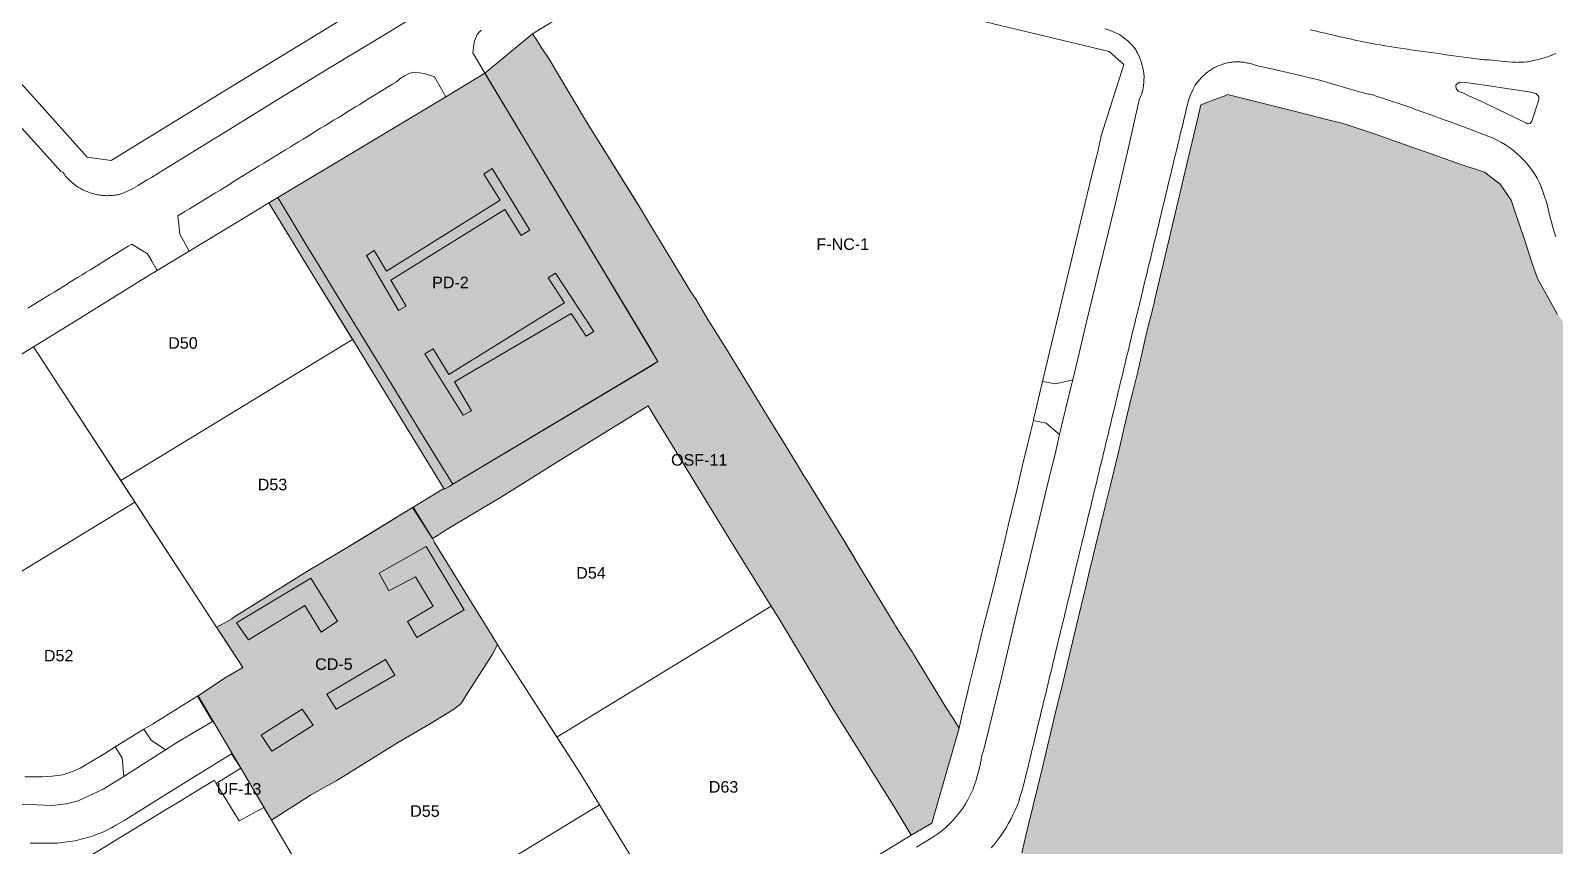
# Model space of a CAD drawing. Header units: metres. Extents: x 662613 to 666742, y 2728069 to 2732733.
# Drawn here: x 663352.1 to 663590.2, y 2729180.2 to 2729307.5 of the extents above; entities that cross this region are included whole.
import ezdxf
from ezdxf.enums import TextEntityAlignment as Align

# ---------------------------------------------------------------- set-up
doc = ezdxf.new("R2010")
doc.units = ezdxf.units.M
doc.header["$MEASUREMENT"] = 0
for name, color, linetype, lineweight in [('DQ_PLOT_ID', 252, 'Continuous', 18), ('Xref_DQ_MasterPlan_2024$0$DQ_PLOTS', 252, 'Continuous', 15), ('Xref_DQ_MasterPlan_2024$0$DQ_ROADS', 8, 'Continuous', 13)]:
    doc.layers.add(name, color=color, linetype=linetype, lineweight=lineweight)
doc.layers.add('Open area$0$INTENSIVE LANDSCAPING AND PLAZAS', color=7, linetype='Continuous', true_color=0xecf9e2)
doc.layers.add('Open area$0$PUBLIC PARKING', color=254, linetype='Continuous')
doc.styles.add('DQ_Plot_ID', font='arial.ttf')

# ---------------------------------------------------------------- blocks, each defined once
blk = doc.blocks.new('Xref_DQ_MasterPlan_2024$0$DQ_Roads_')
at = {"layer": 'Xref_DQ_MasterPlan_2024$0$DQ_ROADS'}
for points in [[(663349.8213999998, 2729293.2751), (663354.6689999998, 2729287.926200001), (663356.8513000002, 2729285.5023), (663357.2566, 2729285.3369), (663357.3857000005, 2729285.1086), (663357.6111000003, 2729284.765900001), (663357.9232999999, 2729284.4189), (663358.256, 2729284.091600001), (663358.4817000004, 2729283.8641), (663358.7226, 2729283.652899999), (663359.0225, 2729283.4224), (663359.3354000002, 2729283.210000001), (663359.6513, 2729282.9978), (663359.9804999996, 2729282.8069), (663360.2966, 2729282.634400001), (663360.6239999998, 2729282.484300001), (663360.9666999998, 2729282.3346), (663361.3190000001, 2729282.2093), (663361.6886, 2729282.0886), (663362.0654999996, 2729281.993000001), (663362.2494000001, 2729281.933900001), (663362.4369999999, 2729281.887800001), (663362.6272999998, 2729281.854800001), (663362.8195000002, 2729281.835100001), (663363.0097000003, 2729281.7905), (663363.2026000004, 2729281.759199999), (663363.3970999997, 2729281.741), (663363.5925000003, 2729281.736300001), (663363.7877000002, 2729281.706), (663363.9846000001, 2729281.689300001), (663364.1820999999, 2729281.6917), (663364.3789999997, 2729281.707900001), (663364.5765000004, 2729281.7104), (663364.7734000003, 2729281.726600001), (663364.9708000002, 2729281.7346), (663365.1671000002, 2729281.756200001), (663365.3696999997, 2729281.782199999), (663365.5700000003, 2729281.8222), (663365.7714, 2729281.8551), (663365.9699999997, 2729281.902000001), (663366.1622000001, 2729281.9528), (663366.3504999997, 2729282.016899999), (663366.5395999998, 2729282.0789), (663366.7238999996, 2729282.153999999), (663367.4978999998, 2729282.521), (663368.2220999999, 2729282.882300001), (663368.9501, 2729283.313300001), (663369.1535999998, 2729283.4364), (663370.358, 2729284.164999999), (663371.0285, 2729284.5668), (663371.7312000003, 2729284.9771), (663372.4244999997, 2729285.4099), (663373.0998, 2729285.8434), (663373.7799000004, 2729286.2578), (663375.1568999998, 2729287.0997), (663375.8172000004, 2729287.505899999), (663377.2034999998, 2729288.3533), (663377.8705000002, 2729288.7709), (663378.5554999998, 2729289.176000001), (663384.6486, 2729292.9287), (663390.9110000003, 2729296.8309), (663398.6859999998, 2729301.572899999), (663408.0849000001, 2729307.257099999), (663417.8567000004, 2729313.282199999)], [(663552.0511999996, 2729307.625600001), (663552.8293000003, 2729307.441099999), (663553.6078000003, 2729307.256100001), (663554.3864000002, 2729307.0732), (663555.1645, 2729306.8912), (663555.9439000003, 2729306.712300001), (663556.7231000001, 2729306.5361), (663557.5036000004, 2729306.3607), (663558.2838000003, 2729306.187899999), (663559.0651000002, 2729306.018100001), (663559.8466999996, 2729305.8531), (663560.6286000004, 2729305.691199999), (663561.4128999999, 2729305.536900001), (663562.1974, 2729305.389799999), (663562.9828000003, 2729305.249700001), (663563.7701000003, 2729305.1154), (663564.5579000004, 2729304.9849), (663565.3468000004, 2729304.8598), (663566.1370999999, 2729304.7369), (663566.9270000001, 2729304.618000001), (663567.7178999996, 2729304.501499999), (663568.5093999999, 2729304.388699999), (663569.3014000002, 2729304.2761), (663570.0931000002, 2729304.1653), (663570.8852000004, 2729304.054300001), (663571.6776, 2729303.943700001), (663572.4698000001, 2729303.8332), (663573.2622999996, 2729303.723099999), (663574.0553000001, 2729303.6132), (663574.8468000004, 2729303.505100001), (663575.6396000003, 2729303.3968), (663576.4323000005, 2729303.289999999), (663577.2251000004, 2729303.183599999), (663578.0177999996, 2729303.078500001), (663578.4139, 2729303.0272), (663578.8098999998, 2729302.975299999), (663579.0092000002, 2729302.9682), (663579.2074999996, 2729302.9472), (663579.4057999998, 2729302.9363), (663579.6028000005, 2729302.911699999), (663579.9990999997, 2729302.8991), (663580.3934000004, 2729302.858899999), (663580.7955999998, 2729302.827099999), (663583.5230999999, 2729302.570900001), (663583.7210999997, 2729302.552300001), (663583.9199000001, 2729302.547599999), (663584.1180999996, 2729302.5317), (663584.3169999998, 2729302.5296), (663584.5158000002, 2729302.5427), (663584.7150999997, 2729302.5418), (663584.9140999997, 2729302.5524), (663585.1133000003, 2729302.5491), (663585.5058000004, 2729302.5811), (663585.8985000001, 2729302.611500001), (663586.0943999998, 2729302.633199999), (663586.2883000001, 2729302.668400001), (663586.4829000002, 2729302.698899999), (663586.6748000002, 2729302.742900001), (663587.4439000003, 2729302.9154), (663588.2016000003, 2729303.1164), (663588.9430999998, 2729303.3444), (663589.6752000004, 2729303.6118), (663590.04, 2729303.7519), (663590.3941000002, 2729303.916999999)], [(663349.0001999997, 2729186.6318), (663353.1863000002, 2729186.5284), (663355.5373, 2729186.433800001), (663357.7777000004, 2729186.687200001), (663359.5624000002, 2729187.1609), (663363.4993000003, 2729189.012499999), (663366.6996999998, 2729190.987600001), (663367.7533999998, 2729191.6379), (663373.1974, 2729195.116900001), (663374.8487999998, 2729196.1722), (663377.5597999999, 2729197.793500001), (663380.5416000001, 2729199.5768), (663378.2198999999, 2729203.5353), (663382.7098000003, 2729206.4767), (663385.3097000001, 2729208.006999999), (663381.1957, 2729214.3084), (663382.5165999997, 2729214.988), (663383.5842000004, 2729215.610099999), (663383.9113999996, 2729215.8858), (663395.3245000001, 2729223.014799999), (663401.3300000001, 2729226.567199999), (663411.8306, 2729232.987199999), (663411.9331, 2729233.050100001), (663414.9457999999, 2729228.157400001), (663415.2697999999, 2729227.5123), (663421.4331999999, 2729217.487400001), (663421.8821999999, 2729216.789100001), (663425.0685999999, 2729211.5964), (663424.2857999997, 2729210.101), (663420.5116999997, 2729204.1383), (663419.3493999997, 2729202.307700001), (663418.2055000002, 2729201.4364), (663414.4561000001, 2729199.135299999), (663409.4474999998, 2729196.2114), (663399.9901999999, 2729190.352299999), (663395.8920999998, 2729188.084899999), (663389.7905000001, 2729184.145500001), (663384.9763000002, 2729192.295600001), (663383.5198999997, 2729194.4989), (663376.8512000004, 2729190.4287), (663367.5806999998, 2729184.6017), (663366.8755999999, 2729184.1756), (663365.4890999999, 2729183.353800001), (663364.7719999999, 2729182.9575), (663364.0536000002, 2729182.594599999), (663363.3076999998, 2729182.250399999), (663362.5624000002, 2729181.9454), (663361.7977, 2729181.673699999), (663361.0274999999, 2729181.4351), (663360.2454000004, 2729181.225199999), (663359.4647000004, 2729181.046), (663359.0732000005, 2729180.9486), (663358.6758000003, 2729180.8785), (663358.2807999998, 2729180.804), (663357.8815000001, 2729180.757200001), (663357.0872999998, 2729180.6691), (663356.2914000005, 2729180.5821), (663356.0910999998, 2729180.5814), (663355.8914000001, 2729180.5668), (663355.6913000001, 2729180.562899999), (663355.4918999998, 2729180.5449), (663355.0916999998, 2729180.5474), (663354.6914999997, 2729180.550000001), (663354.2914000005, 2729180.538699999), (663353.8914999999, 2729180.555400001), (663353.4913999997, 2729180.5539), (663353.0921999998, 2729180.5803), (663352.8923000004, 2729180.570599999), (663352.6920999996, 2729180.574899999), (663352.4918999998, 2729180.574100001), (663352.2921000002, 2729180.587300001), (663352.0921999998, 2729180.577099999)], [(663490.5356000001, 2729179.9384), (663491.2180000003, 2729180.357000001), (663491.8973000003, 2729180.773800001), (663492.5668000001, 2729181.1855), (663493.2218000004, 2729181.5995), (663493.8509999998, 2729182.0207), (663494.4709999999, 2729182.4847), (663495.0489999996, 2729182.967499999), (663495.6251999997, 2729183.507300001), (663496.1983000003, 2729184.099400001), (663496.4720999999, 2729184.4092), (663496.7460000003, 2729184.719000001), (663497.2714, 2729185.363399999), (663497.7562999995, 2729186.0361), (663498.2050000001, 2729186.717), (663498.6227000002, 2729187.431500001), (663498.9932000004, 2729188.159700001), (663499.3180999998, 2729188.9024), (663499.6043999996, 2729189.655400001), (663499.8589000003, 2729190.4198), (663500.0851999996, 2729191.1888), (663500.2953000003, 2729191.960999999), (663500.4972999999, 2729192.7709), (663500.5477, 2729193.095100001), (663500.6204000004, 2729193.562999999), (663500.7403999995, 2729194.335000001), (663500.9886999996, 2729194.970000001), (663501.9648000002, 2729198.802999999), (663503.7938999999, 2729206.430299999), (663506.2659999998, 2729216.904200001), (663507.6178000001, 2729222.4495), (663509.4896999998, 2729230.212099999), (663510.909, 2729236.112400001), (663512.2313999999, 2729241.5787), (663512.8842000002, 2729244.3993), (663513.3951000003, 2729246.6064), (663514.7149999999, 2729251.9505), (663514.9516000003, 2729252.9288), (663515.7432000004, 2729256.2028), (663517.1426999997, 2729262.1866), (663518.9370999997, 2729269.489399999), (663520.4676999999, 2729275.8331), (663521.5508000003, 2729280.319399999), (663522.3910999997, 2729283.8884), (663523.6754999999, 2729289.238600001), (663525.2161999997, 2729296.2048), (663525.3711999999, 2729296.860300001), (663525.5778999999, 2729297.221100001), (663525.7221999997, 2729297.5984), (663525.8261000002, 2729297.9881), (663525.9824000001, 2729298.7849), (663526.0691999998, 2729299.578600001), (663526.0812999997, 2729300.364800001), (663526.0073999995, 2729301.142200001), (663525.8607999999, 2729301.8994), (663525.6578000002, 2729302.633300001), (663525.3790999996, 2729303.351299999), (663525.0404000003, 2729304.009400001), (663524.6842, 2729304.6163), (663524.2160999998, 2729305.203299999), (663523.6149000004, 2729305.841800001), (663522.9352000002, 2729306.3572), (663522.2517999997, 2729306.875299999), (663521.5225999998, 2729307.1894), (663520.7889999999, 2729307.5054), (663520.0215999996, 2729307.7609)], [(663422.5667000003, 2729307.5494), (663422.4143000003, 2729307.4298), (663422.2717000004, 2729307.297), (663422.1387, 2729307.1547), (663421.9035, 2729306.854), (663421.8020000001, 2729306.622300001), (663421.6805999996, 2729306.3455), (663421.5105999997, 2729305.882099999), (663421.3661000002, 2729305.3114), (663421.3236999996, 2729304.8881), (663421.2708, 2729304.3695), (663421.2303999998, 2729303.978), (663421.3280999996, 2729303.815400001), (663421.4271, 2729303.6505), (663450.1540999999, 2729255.7914), (663418.1091999998, 2729236.637800001), (663415.8339, 2729240.316), (663414.0636, 2729243.1763), (663412.6262999997, 2729245.512399999), (663409.0843000002, 2729251.314999999), (663405.7002999997, 2729256.859300001), (663400.3651, 2729265.577099999), (663397.2152000004, 2729270.751599999), (663395.4560000002, 2729273.5902), (663394.0590000004, 2729275.9331), (663390.7637999998, 2729281.4374), (663417.0080000004, 2729297.1304), (663415.2600999996, 2729300.26), (663413.6690999996, 2729300.775599999), (663412.9008999998, 2729300.9015), (663412.1255999999, 2729300.9706), (663411.9221000001, 2729300.936799999), (663411.3929000003, 2729300.8631), (663411.2648999998, 2729300.788899999), (663410.5652999999, 2729300.4157), (663409.9008999998, 2729299.981899999), (663409.2526000002, 2729299.441400001), (663408.7040999997, 2729299.1127), (663404.2507999996, 2729296.416099999), (663403.5932, 2729295.968499999), (663402.8863000004, 2729295.5759), (663402.2120000003, 2729295.147500001), (663401.5317000002, 2729294.7323), (663400.8535000002, 2729294.3016), (663400.1694999998, 2729293.8835), (663399.4847999997, 2729293.476299999), (663398.8033999996, 2729293.0463), (663398.1184999999, 2729292.637800001), (663397.4403999997, 2729292.2412), (663396.7432000004, 2729291.809800001), (663396.0681999996, 2729291.3783), (663395.3943999996, 2729290.9629), (663394.7079999996, 2729290.533199999), (663394.0191000002, 2729290.1347), (663393.3284, 2729289.694599999), (663392.6753000002, 2729289.288799999), (663391.9649999999, 2729288.877699999), (663391.2998000002, 2729288.4418), (663390.6123000002, 2729288.0177), (663389.9241000004, 2729287.6198), (663388.5585000003, 2729286.771199999), (663387.8699000003, 2729286.367900001), (663387.1968999999, 2729285.936000001), (663386.5163000003, 2729285.5188), (663385.8202, 2729285.107799999), (663385.1506000003, 2729284.691), (663384.4590999996, 2729284.2607), (663383.7734000003, 2729283.8463), (663383.1069999998, 2729283.4143), (663382.4167, 2729282.9946), (663381.7532000002, 2729282.575999999), (663381.0396999996, 2729282.1588), (663380.3746999996, 2729281.755899999), (663379.6829000004, 2729281.323100001), (663379.0039999997, 2729280.9157), (663378.3273999998, 2729280.4848), (663377.6370000001, 2729280.078299999), (663376.9584999997, 2729279.660499999), (663376.2665999997, 2729279.2279), (663375.1575999996, 2729278.5405), (663375.4534999998, 2729275.698899999), (663376.9172, 2729273.0371), (663371.9338999996, 2729270.021299999), (663371.5195000004, 2729270.7245), (663371.0936000003, 2729271.4471), (663370.3909999998, 2729272.6391), (663367.9759, 2729274.1448), (663367.4156999998, 2729273.789899999), (663366.7346999999, 2729273.3759), (663365.0340999998, 2729272.334000001), (663364.3487, 2729271.9153), (663363.5621999996, 2729271.4307), (663362.8925000001, 2729270.9889), (663362.2127999999, 2729270.5701), (663361.5350000001, 2729270.1675), (663360.8481000001, 2729269.736400001), (663360.1841000002, 2729269.315300001), (663359.4963999996, 2729268.898600001), (663358.1152999997, 2729268.089199999), (663357.8461999996, 2729267.904999999), (663357.1756999996, 2729267.481699999), (663356.4861000003, 2729267.0562), (663355.8173000002, 2729266.645), (663355.1227000002, 2729266.2224), (663354.4373000003, 2729265.817299999), (663353.7622999996, 2729265.391899999), (663353.0833, 2729264.976399999), (663352.3905999996, 2729264.5427), (663351.7183999997, 2729264.1329)], [(663590.3973000003, 2729275.296499999), (663590.1561000003, 2729276.0491), (663589.9326, 2729276.809), (663589.7290000003, 2729277.5732), (663589.534, 2729278.343499999), (663589.3433999997, 2729279.1165), (663589.1533000004, 2729279.8894), (663588.9467000002, 2729280.6631), (663588.7122, 2729281.435900001), (663588.4526000004, 2729282.1982), (663588.1643000003, 2729282.950999999), (663587.8378999997, 2729283.6931), (663587.4726999998, 2729284.4202), (663587.0626999997, 2729285.1296), (663586.6085999999, 2729285.8157), (663586.1030000001, 2729286.4802), (663585.5478999997, 2729287.1175), (663584.9633999998, 2729287.721000001), (663584.3857000005, 2729288.2621), (663583.8008000003, 2729288.7519), (663583.1983000003, 2729289.2048), (663582.5609999998, 2729289.6303), (663581.9159000004, 2729290.0143), (663581.2456999999, 2729290.3684), (663580.6331000002, 2729290.659600001), (663576.1275000004, 2729292.3967), (663575.3826000001, 2729292.6801), (663574.6344999997, 2729292.9586), (663573.8823999995, 2729293.234999999), (663573.1316, 2729293.508199999), (663572.3797000004, 2729293.782199999), (663571.6273999996, 2729294.0551), (663570.8732000003, 2729294.3281), (663570.1194000002, 2729294.597999999), (663569.3689000001, 2729294.863), (663568.6028000005, 2729295.135500001), (663567.8558, 2729295.3978), (663567.1007000003, 2729295.662599999), (663566.3416999998, 2729295.9241), (663565.5839999998, 2729296.1823), (663564.8252999997, 2729296.4373), (663564.0657000002, 2729296.691400001), (663563.3097000001, 2729296.944399999), (663562.5109000001, 2729297.206599999), (663561.7488000002, 2729297.4703), (663561.5500999996, 2729297.510500001), (663561.3491000002, 2729297.536800001), (663561.1634999998, 2729297.566099999), (663560.9645999996, 2729297.5945), (663559.7246000003, 2729297.9202), (663553.3201000001, 2729299.773499999), (663547.1178000001, 2729301.2619), (663543.6253000004, 2729302.022), (663543.4281000001, 2729302.091600001), (663543.2440999998, 2729302.1699), (663543.0551000005, 2729302.235099999), (663542.6635999996, 2729302.353399999), (663542.4616, 2729302.385500001), (663542.2596000005, 2729302.4177), (663542.0670999996, 2729302.4691), (663541.8716000002, 2729302.506999999), (663541.6738999998, 2729302.531400001), (663541.4748999998, 2729302.5419), (663541.2773000002, 2729302.574899999), (663541.0778999999, 2729302.594000001), (663540.8776000002, 2729302.5998), (663540.6774000004, 2729302.591600001), (663540.4804999996, 2729302.6033), (663540.2832000004, 2729302.601299999), (663540.0865000002, 2729302.5857), (663539.8914000001, 2729302.556399999), (663539.6962000001, 2729302.5451), (663539.5022, 2729302.520199999), (663539.3103999998, 2729302.4823), (663539.1217, 2729302.4311), (663538.9309999999, 2729302.398700001), (663538.7429, 2729302.353), (663538.5585000003, 2729302.294500001), (663538.3786000004, 2729302.223300001), (663538.0203999998, 2729302.1066), (663537.6710000001, 2729301.965700001), (663537.3300000001, 2729301.821599999), (663536.9998000003, 2729301.653999999), (663536.6737000002, 2729301.478599999), (663536.3606000002, 2729301.280999999), (663536.0365000004, 2729301.0568), (663535.7279000003, 2729300.811899999), (663535.1451000003, 2729300.287699999), (663534.5702999998, 2729299.6412), (663534.0915999999, 2729298.956900001), (663533.6893999996, 2729298.225299999), (663533.3353000004, 2729297.4648), (663533.0928999996, 2729296.712400001), (663532.8773999996, 2729295.943299999), (663532.6886, 2729295.1654), (663532.5018999996, 2729294.388), (663532.3147, 2729293.611199999), (663532.1299999999, 2729292.8325), (663531.9391000001, 2729292.0547), (663531.7534999996, 2729291.2774), (663531.5672000004, 2729290.498400001), (663531.375, 2729289.722100001), (663531.1914999997, 2729288.943700001), (663531.0033999998, 2729288.1658), (663530.8146000002, 2729287.3873), (663530.6277000001, 2729286.6107), (663530.4435, 2729285.831800001), (663530.2506999997, 2729285.055400001), (663530.0645000003, 2729284.277100001), (663529.8761, 2729283.5002), (663529.6908999998, 2729282.721100001), (663529.4998000003, 2729281.944), (663529.3176999995, 2729281.1665), (663529.1294999998, 2729280.3879), (663528.9391999999, 2729279.6109), (663528.7531000003, 2729278.832699999), (663528.5667000003, 2729278.0546), (663528.3806999996, 2729277.276699999), (663528.1941, 2729276.499199999), (663528.0059000002, 2729275.721100001), (663527.8194000004, 2729274.943399999), (663527.6301999995, 2729274.1653), (663527.4446999999, 2729273.3879), (663527.2550999997, 2729272.610200001), (663527.0681999996, 2729271.8324), (663526.8838999998, 2729271.0538), (663526.6946, 2729270.2762), (663526.5072999997, 2729269.499600001), (663526.3207, 2729268.720799999), (663526.1294, 2729267.944499999), (663525.9460000005, 2729267.1653), (663525.7549999999, 2729266.3906), (663525.5669999998, 2729265.6099), (663525.3806999996, 2729264.832900001), (663525.1966000004, 2729264.0539), (663525.0034999996, 2729263.277799999), (663524.8196, 2729262.4998), (663524.6282000002, 2729261.7227), (663524.4430999998, 2729260.944399999), (663524.2522999998, 2729260.166300001), (663524.0665999996, 2729259.3892), (663523.8832999999, 2729258.610300001), (663523.6902000001, 2729257.8336), (663523.5031000003, 2729257.055600001), (663523.3148999996, 2729256.2777), (663523.1321999999, 2729255.499500001), (663522.9463999998, 2729254.721999999), (663522.7571999999, 2729253.9443), (663522.5690000001, 2729253.165999999), (663522.3789999997, 2729252.3892), (663522.1940000001, 2729251.6109), (663522.0069000004, 2729250.8336), (663521.8206000002, 2729250.0551), (663521.631, 2729249.278100001), (663521.4457, 2729248.499700001), (663521.2565000001, 2729247.7227), (663521.0751999998, 2729246.943399999), (663520.8842000002, 2729246.166300001), (663520.6952, 2729245.388900001), (663520.5073999995, 2729244.611500001), (663520.3218999999, 2729243.833699999), (663520.1349, 2729243.055199999), (663519.9442999996, 2729242.277799999), (663519.7593, 2729241.5), (663519.5722000003, 2729240.7225), (663519.3858000003, 2729239.943700001), (663519.1957, 2729239.1665), (663519.0109999999, 2729238.389), (663518.8257999998, 2729237.610200001), (663518.6349, 2729236.832900001), (663518.4497999996, 2729236.0548), (663518.2658000002, 2729235.2765), (663518.0734999999, 2729234.499600001), (663517.8865, 2729233.721899999), (663517.7006999999, 2729232.9443), (663517.5132999998, 2729232.1664), (663517.3238000004, 2729231.390799999), (663517.1382999998, 2729230.610400001), (663516.9534, 2729229.8332), (663516.7676999997, 2729229.054099999), (663516.5767999999, 2729228.2766), (663516.3899999997, 2729227.5), (663516.2034999998, 2729226.7214), (663516.0127999997, 2729225.944700001), (663515.8295999998, 2729225.164999999), (663515.6402000003, 2729224.388800001), (663515.4539999999, 2729223.610099999), (663515.2655999996, 2729222.8332), (663515.0800999999, 2729222.0549), (663514.8927999996, 2729221.2765), (663514.7056, 2729220.498500001), (663514.5192999998, 2729219.7216), (663514.3326000003, 2729218.942600001), (663514.1451000003, 2729218.164999999), (663513.9589, 2729217.387), (663513.7712000003, 2729216.609200001), (663513.5838000001, 2729215.831599999), (663513.4008, 2729215.0536), (663513.2148000002, 2729214.275800001), (663513.0207000002, 2729213.4988), (663512.8335999995, 2729212.7212), (663512.4592000004, 2729211.165200001), (663512.2730999999, 2729210.386600001), (663512.0869000005, 2729209.608899999), (663511.8989000004, 2729208.8322), (663511.7122, 2729208.053300001), (663511.5246000001, 2729207.2761), (663511.3360000001, 2729206.4987), (663511.1491999999, 2729205.718699999), (663510.9628999997, 2729204.942299999), (663510.7764999997, 2729204.1636), (663510.5903000003, 2729203.387), (663510.4029999999, 2729202.6087), (663510.2143000001, 2729201.8313), (663510.0258999998, 2729201.053400001), (663509.8399, 2729200.2762), (663509.6517000003, 2729199.4981), (663509.4650999997, 2729198.7195), (663509.2780999998, 2729197.942199999), (663509.0932, 2729197.164999999), (663508.9053999996, 2729196.387700001), (663508.7161999997, 2729195.609099999), (663508.5270999996, 2729194.831499999), (663508.3398000002, 2729194.0551), (663508.1519999998, 2729193.2766), (663507.9632000001, 2729192.499), (663507.7735000001, 2729191.7227), (663507.5832000002, 2729190.9473), (663507.3914000001, 2729190.174699999), (663507.1933000004, 2729189.402799999), (663506.9862000002, 2729188.6402), (663506.7592000002, 2729187.8882), (663506.5191000002, 2729187.1446), (663506.2495999997, 2729186.415100001), (663505.9420999996, 2729185.694599999), (663505.6096000001, 2729184.981799999), (663505.4331999999, 2729184.630899999), (663505.2567999996, 2729184.279999999), (663504.8846000005, 2729183.5933), (663504.4985999996, 2729182.926100001), (663504.0873999996, 2729182.2728), (663503.6528000003, 2729181.6349), (663503.1912000002, 2729181.017100001), (663502.7065000003, 2729180.414000001), (663502.1967000002, 2729179.823999999)]]:
    blk.add_lwpolyline(points, dxfattribs=at)
for points in [[(663576.3574999999, 2729299.3632), (663575.4012000002, 2729299.428200001), (663574.8496000003, 2729299.0505), (663574.7790000001, 2729298.8007), (663574.8400999997, 2729298.441299999), (663574.9444000004, 2729298.3093), (663575.1726000002, 2729298.0206), (663575.9653000003, 2729297.690099999), (663576.9440000001, 2729297.255100001), (663578.1040000003, 2729296.7392), (663578.7154999999, 2729296.467399999), (663579.7850000001, 2729295.948799999), (663585.7189999996, 2729293.071699999), (663586.0107000005, 2729292.9388), (663586.3629999999, 2729292.990900001), (663586.5473999996, 2729293.205399999), (663586.6481999997, 2729293.3226), (663587.7801999999, 2729296.698899999), (663587.7712000003, 2729297.209000001), (663587.3121999996, 2729297.6439), (663586.2164000003, 2729297.9278), (663581.3472999996, 2729298.6589), (663580.3826000001, 2729298.795)], [(663425.4808, 2729281.022600001), (663407.7222999996, 2729269.885199999), (663405.8290999997, 2729273.1536), (663404.6281000003, 2729272.3544), (663409.6231000004, 2729263.764900001), (663410.8291999996, 2729264.4691), (663408.4378000004, 2729268.526799999), (663426.2285000002, 2729279.5496), (663428.8022999996, 2729275.487199999), (663430.159, 2729276.325300001), (663424.2631000001, 2729285.954299999), (663422.9672999997, 2729285.058800001)], [(663435.5404000003, 2729264.9465), (663432.5653999997, 2729263.148399999), (663417.4949000003, 2729253.752900001), (663415.0286999997, 2729257.7641), (663413.7258000001, 2729257.001599999), (663419.7329000002, 2729247.4044), (663421.0202000001, 2729248.1117), (663418.3567000004, 2729252.601399999), (663436.5728000002, 2729263.304199999), (663438.9124999996, 2729259.731799999), (663440.1530999998, 2729260.4947), (663434.1567000002, 2729269.6198), (663432.9760999996, 2729268.851299999)], [(663509.3508000001, 2729248.9387), (663510.2457999997, 2729252.695699999), (663512.2594999997, 2729252.3018), (663514.9516000003, 2729252.9288), (663514.7149999999, 2729251.9505), (663513.3951000003, 2729246.6064), (663512.8842000002, 2729244.3993), (663510.7931000004, 2729246.1854), (663508.7931000004, 2729246.5974), (663508.8821999999, 2729246.9712)], [(663406.6131999996, 2729222.7379), (663408.1020999998, 2729219.9965), (663412.2928999998, 2729222.1428), (663415.0536000002, 2729217.566500001), (663411.0355000002, 2729215.179199999), (663412.4896999998, 2729212.6801), (663419.8607999999, 2729217.0131), (663413.9429000001, 2729226.905400001)], [(663386.1836999999, 2729212.316099999), (663395.0042000003, 2729217.7092), (663397.5383000001, 2729213.542099999), (663400.1128000002, 2729215.231000001), (663395.9448999995, 2729221.982799999), (663384.2978999997, 2729215.0045)], [(663409.0658999998, 2729206.821900001), (663407.5834999997, 2729209.2599), (663398.4267999995, 2729203.8456), (663399.8875000002, 2729201.5097)], [(663395.4079, 2729200.3027), (663394.5909000002, 2729201.4991), (663391.5159999998, 2729199.5561), (663388.1635999996, 2729197.4376), (663389.8404000001, 2729194.918), (663391.0219, 2729195.664000001), (663392.3261000002, 2729196.487400001), (663396.2927000001, 2729198.991800001)], [(663366.4508999996, 2729193.9102), (663365.3710000003, 2729195.616), (663369.8373999996, 2729198.345100001), (663370.9704, 2729196.6546), (663373.1974, 2729195.116900001), (663367.7533999998, 2729191.6379), (663366.6996999998, 2729190.987600001)]]:
    blk.add_lwpolyline(points, close=True, dxfattribs=at)
blk = doc.blocks.new('Xref_DQ_MasterPlan_2024')
at = {"layer": 'Xref_DQ_MasterPlan_2024$0$DQ_PLOTS'}
for points in [[(663404.5022, 2729322.794299999), (663409.4464999997, 2729314.6868), (663408.6646999996, 2729314.194), (663397.9193000001, 2729307.478499999), (663382.9456000001, 2729298.4169), (663364.7396, 2729287.194), (663361.0060999999, 2729287.74), (663352.6249000002, 2729297.0776), (663347.6172000001, 2729302.5951), (663343.5580000002, 2729307.0677), (663342.2143999998, 2729308.548), (663360.5581999997, 2729325.132999999), (663404.5022, 2729322.794299999)], [(663423.1178, 2729300.833799999), (663430.5356000001, 2729307.0022), (663431.1096000001, 2729306.1456), (663431.8096000002, 2729305.052999999), (663431.9641000007, 2729304.789400001), (663433.0051999994, 2729303.2666), (663433.5607000003, 2729302.3497), (663434.5284000002, 2729300.720799999), (663439.0034999998, 2729293.2209), (663446.7893000002, 2729280.721000001), (663447.5925000003, 2729279.431500001), (663448.2644999997, 2729278.298699999), (663453.6728, 2729269.313999999), (663455.2977999998, 2729266.6711), (663456.1054999996, 2729265.480900001), (663457.9572000002, 2729262.3695), (663460.6836000002, 2729257.970899999), (663466.7463999997, 2729248.090600001), (663468.1571000004, 2729245.791), (663470.0182999998, 2729242.780300001), (663471.8953, 2729239.7219), (663472.9371999996, 2729237.9674), (663473.3949999996, 2729237.240499999), (663479.0787000004, 2729228.0356), (663480.5733000003, 2729225.5736), (663481.5554999997, 2729223.955800001), (663487.0471000001, 2729214.8994), (663487.2581000002, 2729214.510600001), (663488.5230999999, 2729212.542300001), (663489.3975999998, 2729211.171700001), (663489.8777000001, 2729210.435000001), (663490.0736999996, 2729210.0945), (663495.1995000001, 2729201.7237), (663496.3879000003, 2729199.8715), (663497.0955999998, 2729198.659), (663497.1931999995, 2729198.500700001), (663492.9285000004, 2729183.6636), (663489.7248000001, 2729181.8357), (663488.8797000004, 2729183.23), (663487.3180999998, 2729185.845699999), (663477.5445, 2729201.5111), (663476.3531999998, 2729203.420499999), (663468.8260000004, 2729216.0264), (663467.8556000005, 2729217.5857), (663461.8650000001, 2729227.2116), (663451.8312, 2729243.575300001), (663449.3542, 2729247.6479), (663448.6327999998, 2729248.854), (663434.4789000007, 2729240.128599999), (663425.5332000005, 2729234.5465), (663421.0541000002, 2729231.876399999), (663417.0686999998, 2729229.500499999), (663415.8287000003, 2729228.6846), (663414.9457999998, 2729228.1574), (663411.8306, 2729232.987199999), (663411.9331, 2729233.0501), (663413.3667000001, 2729233.929699999), (663416.4636000004, 2729235.8298), (663416.7235000002, 2729235.9794), (663416.8077999995, 2729235.8449), (663417.4617999997, 2729236.2434), (663418.1091999998, 2729236.637800001), (663449.0691000001, 2729255.1429), (663450.1540999999, 2729255.7914), (663449.0691000001, 2729257.598999999), (663436.1091999998, 2729279.1901), (663423.1178, 2729300.833799999)], [(663416.7235000002, 2729235.9794), (663405.1242000004, 2729254.8717), (663402.6775000002, 2729258.8567), (663396.4638, 2729268.977200001), (663389.5073999995, 2729280.307399999), (663389.3510999997, 2729280.562), (663390.7638, 2729281.4374), (663417.0080000004, 2729297.1304), (663423.1178, 2729300.833799999), (663436.1091999998, 2729279.1901), (663449.0691000001, 2729257.598999999), (663450.1540999999, 2729255.7914), (663449.0691000001, 2729255.1429), (663418.1091999998, 2729236.637800001), (663417.4617999997, 2729236.2434), (663416.8077999995, 2729235.8449), (663416.7235000002, 2729235.9794)], [(663402.4319000002, 2729259.256700001), (663369.7642999998, 2729239.3343), (663366.2545999996, 2729237.1939), (663352.6124999998, 2729258.0897), (663358.5491000005, 2729261.7151), (663370.5157000002, 2729269.163000001), (663371.9338999996, 2729270.021299999), (663376.9172, 2729273.0371), (663386.6381999998, 2729278.920199999), (663389.3510999997, 2729280.562), (663389.5073999995, 2729280.307399999), (663396.4638, 2729268.977200001), (663402.4319000002, 2729259.256700001)], [(663368.4430000001, 2729233.8419), (663330.6890000001, 2729210.817500001), (663330.2325999996, 2729211.5625), (663327.5339, 2729215.967800001), (663325.6228, 2729219.1241), (663325.0016999999, 2729220.1362), (663322.0937000001, 2729224.967399999), (663320.9347999998, 2729226.852), (663320.2214000002, 2729228.0086), (663316.7907999996, 2729233.7533), (663317.6562000002, 2729236.367000001), (663325.0086000002, 2729241.1039), (663330.1100000002, 2729244.289899999), (663342.7719000003, 2729251.9983), (663344.2342999998, 2729252.9048), (663345.1478000004, 2729253.471), (663351.6694999998, 2729257.5138), (663352.6124999998, 2729258.0897), (663368.4430000001, 2729233.8419)], [(663366.2545999996, 2729237.1939), (663369.7642999998, 2729239.3343), (663402.4319000002, 2729259.256700001), (663402.6775000002, 2729258.8567), (663405.1242000004, 2729254.8717), (663416.7235000002, 2729235.9794), (663416.4636000004, 2729235.8298), (663413.3667000001, 2729233.929699999), (663411.9331, 2729233.0501), (663411.8306, 2729232.987199999), (663404.4711999996, 2729228.4877), (663401.3300000002, 2729226.567199999), (663395.3245000001, 2729223.014799999), (663383.9113999995, 2729215.8858), (663383.5842000004, 2729215.610099999), (663382.5165999997, 2729214.988), (663382.0685000002, 2729214.757400001), (663381.1956999999, 2729214.308399999), (663366.2545999996, 2729237.1939)], [(663467.8556000005, 2729217.5857), (663434.5015000001, 2729197.244700001), (663434.3542999998, 2729197.1549), (663425.4691000003, 2729210.9735), (663425.0685999999, 2729211.5964), (663421.8821999999, 2729216.789100001), (663421.4331999999, 2729217.487400001), (663415.2697999999, 2729227.5123), (663414.9457999998, 2729228.1574), (663415.8287000003, 2729228.6846), (663417.0686999998, 2729229.500499999), (663421.0541000002, 2729231.876399999), (663425.5332000005, 2729234.5465), (663434.4789000007, 2729240.128599999), (663448.6327999998, 2729248.854), (663449.3542, 2729247.6479), (663451.8312, 2729243.575300001), (663461.8650000001, 2729227.2116), (663467.8556000005, 2729217.5857)], [(663384.9763000001, 2729192.2956), (663378.3043999998, 2729203.5907), (663382.7098000003, 2729206.4767), (663385.3097000002, 2729208.006999999), (663382.9884000001, 2729211.5625), (663381.1956999999, 2729214.308399999), (663382.0685000002, 2729214.757400001), (663382.5165999997, 2729214.988), (663383.5842000004, 2729215.610099999), (663383.9113999995, 2729215.8858), (663395.3245000001, 2729223.014799999), (663401.3300000002, 2729226.567199999), (663404.4711999996, 2729228.4877), (663411.8306, 2729232.987199999), (663414.9457999998, 2729228.1574), (663415.2697999999, 2729227.5123), (663421.4331999999, 2729217.487400001), (663421.8821999999, 2729216.789100001), (663425.0685999999, 2729211.5964), (663424.2857999997, 2729210.101), (663420.5116999998, 2729204.1383), (663419.3493999997, 2729202.307700001), (663418.2055000003, 2729201.4364), (663414.4561000002, 2729199.135299999), (663409.4474999997, 2729196.2114), (663399.9901999999, 2729190.352299999), (663395.8920999999, 2729188.0849), (663389.7905000001, 2729184.1455), (663388.6042999997, 2729186.1536), (663388.4983000002, 2729186.3331), (663384.9763000001, 2729192.2956)], [(663456.3641999997, 2729161.3954), (663441.0098000002, 2729186.5727), (663438.2719000002, 2729191.062200001), (663434.3542999998, 2729197.1549), (663434.5015000001, 2729197.244700001), (663467.8556000005, 2729217.5857), (663468.8260000004, 2729216.0264), (663476.3531999998, 2729203.420499999), (663477.5445, 2729201.5111), (663487.3180999998, 2729185.845699999), (663488.8797000004, 2729183.23), (663489.7248000001, 2729181.8357), (663482.4848999996, 2729177.3838), (663476.773, 2729173.8598), (663465.0643999996, 2729166.7303), (663456.3641999997, 2729161.3954)], [(663389.7905000001, 2729184.1455), (663395.8920999999, 2729188.0849), (663399.9901999999, 2729190.352299999), (663409.4474999997, 2729196.2114), (663414.4561000002, 2729199.135299999), (663418.2055000003, 2729201.4364), (663419.3493999997, 2729202.307700001), (663420.5116999998, 2729204.1383), (663424.2857999997, 2729210.101), (663425.0685999999, 2729211.5964), (663425.4691000003, 2729210.9735), (663429.0387000005, 2729205.422), (663438.2719000002, 2729191.062200001), (663441.0098000002, 2729186.5727), (663403.3271000002, 2729163.591800001), (663402.3009999999, 2729162.9661), (663389.7905000001, 2729184.1455)], [(663388.4983000002, 2729186.3331), (663388.6042999997, 2729186.1536), (663384.7542000003, 2729184.0307), (663381.1551000001, 2729189.902000001), (663384.9763000001, 2729192.2956), (663388.4983000002, 2729186.3331)], [(663381.1551000001, 2729189.902000001), (663384.7542000003, 2729184.0307), (663388.6042999997, 2729186.1536), (663389.7905000001, 2729184.1455), (663402.3009999999, 2729162.9661), (663379.4219000003, 2729149.0132), (663361.5603000001, 2729178.3015), (663361.3919, 2729178.557), (663361.6956000001, 2729178.7465), (663373.2030999996, 2729185.7524), (663374.9791999998, 2729186.833699999), (663378.7796, 2729189.15), (663380.8631999996, 2729190.3784), (663381.1551000001, 2729189.902000001)], [(663456.3641999997, 2729161.3954), (663445.7851999998, 2729154.908399999), (663435.9338999996, 2729148.878799999), (663435.1849999996, 2729148.420399999), (663433.3112000002, 2729147.273499999), (663427.2572999997, 2729143.5654), (663424.5170999998, 2729141.9058), (663424.4424999999, 2729141.838700001), (663419.8298000004, 2729138.9855), (663417.3606000001, 2729137.4713), (663402.3009999999, 2729162.9661), (663403.3271000002, 2729163.591800001), (663441.0098000002, 2729186.5727), (663456.3641999997, 2729161.3954)]]:
    blk.add_lwpolyline(points, close=True, dxfattribs=at)
for points in [[(663468.2187999999, 2729316.826099999), (663520.6292000002, 2729304.218499999), (663522.9238999998, 2729302.1704), (663519.409, 2729291.071299999), (663518.8465999999, 2729288.5688), (663518.5147999999, 2729287.195900001), (663517.5319999998, 2729283.2096), (663515.9122000001, 2729276.4878), (663510.2457999997, 2729252.6957), (663509.3508000001, 2729248.9387), (663508.8822, 2729246.9712), (663508.7931000005, 2729246.597400001), (663508.3487999999, 2729244.7326), (663508.0851999996, 2729243.6063), (663507.9347000001, 2729242.998899999), (663507.1616000001, 2729239.825), (663506.7375999999, 2729237.9818), (663506.2100000001, 2729235.7185), (663504.9046999998, 2729230.396500001), (663504.3723999999, 2729228.106000001), (663503.5593999998, 2729224.6068), (663502.6133000003, 2729220.6898), (663501.2419999996, 2729215.4444), (663501.0975, 2729214.851199999), (663500.3387999999, 2729211.660700001), (663500.1578, 2729210.899800001), (663499.5357999997, 2729208.351500001), (663498.8216000004, 2729205.4397), (663498.4633999997, 2729203.8942), (663497.5902000007, 2729200.2286), (663497.1931999995, 2729198.500700001), (663497.0955999998, 2729198.659), (663496.3879000003, 2729199.8715), (663495.1995000001, 2729201.7237), (663490.0736999996, 2729210.0945), (663489.8777000001, 2729210.435000001), (663489.3975999998, 2729211.171700001), (663488.5230999999, 2729212.542300001), (663487.2581000002, 2729214.510600001), (663487.0471000001, 2729214.8994), (663481.5554999997, 2729223.955800001), (663479.0787000004, 2729228.0356), (663473.3949999996, 2729237.240499999), (663472.9371999996, 2729237.9674), (663471.8953, 2729239.7219), (663470.0182999998, 2729242.780300001), (663468.1571000004, 2729245.791), (663466.7463999997, 2729248.090600001), (663460.6836000002, 2729257.970899999), (663457.9572000002, 2729262.3695), (663456.1054999996, 2729265.480900001), (663455.2977999998, 2729266.6711), (663453.6728, 2729269.313999999), (663448.2644999997, 2729278.298699999), (663447.5925000003, 2729279.431500001), (663439.0034999998, 2729293.2209), (663434.5284000002, 2729300.720799999), (663433.5607000003, 2729302.3497), (663433.0051999994, 2729303.2666), (663431.9641000007, 2729304.789400001), (663431.8096000002, 2729305.052999999), (663431.1096000001, 2729306.1456), (663430.5356000001, 2729307.0022), (663436.0228000005, 2729310.294)], [(663506.9890999998, 2729179.028400001), (663507.7363999998, 2729182.1742), (663508.0988999995, 2729183.68), (663510.0983999996, 2729191.9849), (663511.4776999997, 2729197.714099999), (663512.3820999999, 2729201.4446), (663513.1297000004, 2729204.5287), (663514.8864000002, 2729211.945900001), (663515.8153999996, 2729215.7084), (663516.7247000001, 2729219.5471), (663516.9248999999, 2729220.3705), (663516.9277999997, 2729220.3828), (663517.5778000002, 2729223.102499999), (663519.8836000003, 2729232.7503), (663520.8562000003, 2729236.473), (663522.3448999999, 2729242.7197), (663523.0058000004, 2729245.493), (663523.7521000003, 2729248.776900001), (663523.8132999997, 2729249.0229), (663524.3180999998, 2729251.05), (663525.1029000003, 2729254.171399999), (663526.2315999997, 2729259.059900001), (663526.6895000003, 2729261.1027), (663527.3832999998, 2729263.877599999), (663527.6995999999, 2729265.1504), (663527.7295000004, 2729265.2705), (663529.3905999996, 2729272.328899999), (663532.7254, 2729286.4014), (663534.0926000001, 2729292.112199999), (663534.9763000001, 2729295.885399999), (663535.8859000001, 2729296.2353), (663536.9699999997, 2729296.6524), (663538.5777000003, 2729297.270899999), (663539.1316000001, 2729297.484), (663550.1849999995, 2729294.7248), (663551.5898000001, 2729294.370400001), (663554.8294000002, 2729293.5531), (663556.7965000002, 2729293.0568), (663557.4944999999, 2729292.8807), (663562.0983999996, 2729291.3763), (663568.0484999997, 2729289.229), (663570.0577999996, 2729288.525800001), (663575.2869999994, 2729286.6958), (663579.2819999998, 2729285.348999999), (663581.6994000004, 2729283.5), (663583.4499000004, 2729280.99), (663583.9685000004, 2729279.4307), (663585.4447999998, 2729274.9914), (663586.6766999997, 2729271.287399999), (663587.5231999998, 2729268.742000001), (663590.6590999998, 2729263.1424)], [(663330.6890000001, 2729210.817500001), (663368.4430000001, 2729233.8419), (663381.1956999999, 2729214.308399999), (663382.9884000001, 2729211.5625), (663385.3097000002, 2729208.006999999), (663382.7098000003, 2729206.4767), (663378.2198999999, 2729203.5353), (663378.1163999997, 2729203.4675), (663371.2007999998, 2729199.165999999), (663369.8373999997, 2729198.345100001), (663365.3710000004, 2729195.616), (663363.7549000002, 2729194.5825), (663359.9130999994, 2729192.2796), (663358.6931999996, 2729191.732699999), (663357.9642000004, 2729191.496300001), (663357.1967999999, 2729191.2474), (663355.5275999998, 2729191.0087), (663353.9519999996, 2729190.930199999), (663351.2466000002, 2729190.947699999)]]:
    blk.add_lwpolyline(points, dxfattribs=at)
blk.add_blockref('Xref_DQ_MasterPlan_2024$0$DQ_Roads_', (0, 0))
blk = doc.blocks.new('Open area')
at = {"layer": 'Open area$0$INTENSIVE LANDSCAPING AND PLAZAS'}
for points in [[(663423.1178, 2729300.833799999), (663430.5356000001, 2729307.0022), (663431.1096000001, 2729306.1456), (663431.8096000002, 2729305.052999999), (663431.9641000007, 2729304.789400001), (663433.0051999994, 2729303.2666), (663433.5607000003, 2729302.3497), (663434.5284000002, 2729300.720799999), (663439.0034999998, 2729293.2209), (663446.7893000002, 2729280.721000001), (663447.5925000003, 2729279.431500001), (663448.2644999997, 2729278.298699999), (663453.6728, 2729269.313999999), (663455.2977999998, 2729266.6711), (663456.1054999996, 2729265.480900001), (663457.9572000002, 2729262.3695), (663460.6836000002, 2729257.970899999), (663466.7463999997, 2729248.090600001), (663468.1571000004, 2729245.791), (663470.0182999998, 2729242.780300001), (663471.8953, 2729239.7219), (663472.9371999996, 2729237.9674), (663473.3949999996, 2729237.240499999), (663479.0787000004, 2729228.0356), (663480.5733000003, 2729225.5736), (663481.5554999997, 2729223.955800001), (663487.0471000001, 2729214.8994), (663487.2581000002, 2729214.510600001), (663488.5230999999, 2729212.542300001), (663489.3975999998, 2729211.171700001), (663489.8777000001, 2729210.435000001), (663490.0736999996, 2729210.0945), (663495.1995000001, 2729201.7237), (663496.3879000003, 2729199.8715), (663497.0955999998, 2729198.659), (663497.1931999995, 2729198.500700001), (663492.9285000004, 2729183.6636), (663489.7248000001, 2729181.8357), (663488.8797000004, 2729183.23), (663487.3180999998, 2729185.845699999), (663477.5445, 2729201.5111), (663476.3531999998, 2729203.420499999), (663468.8260000004, 2729216.0264), (663467.8556000005, 2729217.5857), (663461.8650000001, 2729227.2116), (663451.8312, 2729243.575300001), (663449.3542, 2729247.6479), (663448.6327999998, 2729248.854), (663434.4789000007, 2729240.128599999), (663425.5332000005, 2729234.5465), (663421.0541000002, 2729231.876399999), (663417.0686999998, 2729229.500499999), (663415.8287000003, 2729228.6846), (663414.9457999998, 2729228.1574), (663411.8306, 2729232.987199999), (663411.9331, 2729233.0501), (663413.3667000001, 2729233.929699999), (663416.4636000004, 2729235.8298), (663416.7235000002, 2729235.9794), (663416.8077999995, 2729235.8449), (663417.4617999997, 2729236.2434), (663418.1091999998, 2729236.637800001), (663449.0691000001, 2729255.1429), (663450.1540999999, 2729255.7914), (663449.0691000001, 2729257.598999999), (663436.1091999998, 2729279.1901), (663423.1178, 2729300.833799999)], [(663303.4088000002, 2728990.0774), (663319.0373999997, 2728999.886), (663329.2018999998, 2729006.169), (663329.6469999999, 2729006.4396), (663338.3498, 2729011.7302), (663341.8843000002, 2729013.878900001), (663345.4561999999, 2729016.0503), (663355.8679999998, 2729022.4012), (663357.4395000003, 2729023.3598), (663359.6409999998, 2729024.7027), (663360.2592000001, 2729025.079800001), (663374.4028000002, 2729033.643100001), (663377.6404999996, 2729035.6293), (663378.0373999998, 2729035.8728), (663378.9392999997, 2729036.426100001), (663384.3016999998, 2729039.7158), (663393.8328999998, 2729045.5629), (663393.9080999998, 2729045.609), (663397.7224000003, 2729047.9569), (663401.9463, 2729050.5569), (663403.8570999997, 2729051.733100001), (663406.4381999997, 2729053.3157), (663415.1512, 2729058.658199999), (663420.3707999999, 2729061.9296), (663422.7205999995, 2729063.4023), (663424.5939999997, 2729064.5765), (663425.8601000002, 2729065.37), (663436.2773999999, 2729071.7673), (663436.6451000002, 2729071.9823), (663441.9911000001, 2729075.1087), (663444.5773, 2729076.6909), (663446.2136000003, 2729077.6919), (663458.4605999999, 2729085.1876), (663459.7368000001, 2729085.9742), (663462.6392, 2729087.7632), (663470.0439999998, 2729092.308800001), (663470.8021999999, 2729092.7742), (663480.9179999996, 2729099.0972), (663482.7052999996, 2729100.1683), (663488.4689999996, 2729103.6226), (663496.9379000003, 2729108.7344), (663498.5747999996, 2729109.7225), (663509.1726, 2729116.357), (663504.6458, 2729123.7796), (663500.0311000003, 2729131.2688), (663496.9329000004, 2729136.296700001), (663489.1020999998, 2729148.7969), (663484.6156, 2729155.940600001), (663480.5795, 2729162.3671), (663506.8816999998, 2729178.343), (663506.9890999998, 2729179.028400001), (663507.7363999998, 2729182.1742), (663508.0988999995, 2729183.68), (663510.0983999996, 2729191.9849), (663511.4776999997, 2729197.714099999), (663512.3820999999, 2729201.4446), (663513.1297000004, 2729204.5287), (663514.8864000002, 2729211.945900001), (663515.8153999996, 2729215.7084), (663516.7247000001, 2729219.5471), (663516.9248999999, 2729220.3705), (663516.9277999997, 2729220.3828), (663517.5778000002, 2729223.102499999), (663519.8836000003, 2729232.7503), (663520.8562000003, 2729236.473), (663522.3448999999, 2729242.7197), (663523.0058000004, 2729245.493), (663523.7521000003, 2729248.776900001), (663523.8132999997, 2729249.0229), (663524.3180999998, 2729251.05), (663525.1029000003, 2729254.171399999), (663526.2315999997, 2729259.059900001), (663526.6895000003, 2729261.1027), (663527.3832999998, 2729263.877599999), (663527.6995999999, 2729265.1504), (663527.7295000004, 2729265.2705), (663529.3905999996, 2729272.328899999), (663532.7254, 2729286.4014), (663534.0926000001, 2729292.112199999), (663534.9763000001, 2729295.885399999), (663535.8859000001, 2729296.2353), (663536.9699999997, 2729296.6524), (663538.5777000003, 2729297.270899999), (663539.1316000001, 2729297.484), (663550.1849999995, 2729294.7248), (663551.5898000001, 2729294.370400001), (663554.8294000002, 2729293.5531), (663556.7965000002, 2729293.0568), (663557.4944999999, 2729292.8807), (663562.0983999996, 2729291.3763), (663568.0484999997, 2729289.229), (663570.0577999996, 2729288.525800001), (663575.2869999994, 2729286.6958), (663579.2819999998, 2729285.348999999), (663581.6994000004, 2729283.5), (663583.4499000004, 2729280.99), (663583.9685000004, 2729279.4307), (663585.4447999998, 2729274.9914), (663586.6766999997, 2729271.287399999), (663587.5231999998, 2729268.742000001), (663590.6590999998, 2729263.1424), (663594.9604999999, 2729257.9244), (663597.8403000002, 2729255.282), (663602.1602999996, 2729251.932399999), (663608.8300000002, 2729248.388), (663609.9254000001, 2729248.0153), (663612.7017999999, 2729247.0706), (663613.5349000003, 2729246.8791), (663613.6517000003, 2729246.8523), (663616.2505999999, 2729246.255000001), (663616.7248999998, 2729246.175100001), (663620.8036999999, 2729245.487600001), (663623.6211999999, 2729245.405300001), (663625.3965999995, 2729245.3534), (663626.6988000005, 2729245.3153), (663631.3241999997, 2729245.785), (663634.3243000004, 2729245.312999999), (663635.2599999998, 2729244.744100001), (663637.3402000006, 2729243.4792, -0.05590684826612242), (663639.8710000003, 2729240.099300001), (663639.9730000001, 2729239.963), (663641.0486000003, 2729238.638800001), (663641.6972000003, 2729237.840299999), (663649.3389999997, 2729228.432), (663650.3885000004, 2729225.649), (663651.0083999997, 2729222.93), (663651.0398000004, 2729221.7371), (663651.0609999996, 2729220.9312), (663651.0877999997, 2729219.914000001), (663650.6676000002, 2729216.869999999), (663649.6272, 2729213.961), (663645.3722999998, 2729207.0227), (663638.2646000001, 2729195.1181), (663635.7229000004, 2729190.861), (663633.5099999998, 2729186.4796), (663632.5604999997, 2729183.3631), (663632.0396999996, 2729181.243699999), (663631.8104999997, 2729180.311), (663631.3217000002, 2729177.165), (663631.1540000002, 2729171.400599999), (663631.9408, 2729166.236500001), (663633.4072, 2729161.351000001), (663634.9899000004, 2729158.109099999), (663636.5639000004, 2729155.5637), (663640.6870999999, 2729148.8958), (663641.1875999998, 2729148.176499999), (663629.3641999997, 2729140.8367), (663627.4669000002, 2729139.6589), (663614.2962999997, 2729131.5883), (663606.1743000002, 2729126.5595), (663606.5933999997, 2729125.8792), (663618.0454000002, 2729107.289799999), (663616.3200000002, 2729106.242000001), (663615.9430000001, 2729106.012999999), (663615.3186, 2729105.6338), (663614.6091999998, 2729105.203000001), (663601.5103000002, 2729096.5229), (663592.4061000003, 2729090.4898), (663590.6771, 2729090.992000001), (663589.3817999995, 2729091.3682), (663580.7172999997, 2729086.1759), (663577.6870999999, 2729084.36), (663551.7544999998, 2729068.819599999), (663550.8323999998, 2729068.267000001), (663550.5694000005, 2729068.1094), (663553.857, 2729062.6232), (663555.3505999994, 2729060.1742), (663558.4308000001, 2729055.1237), (663558.7989999998, 2729054.507999999), (663560.4709999999, 2729051.712199999), (663562.4967, 2729048.324899999), (663565.7107999995, 2729043.0798), (663567.6540999999, 2729039.9085), (663571.5048000001, 2729033.5952), (663573.9844000004, 2729029.529699999), (663579.1322999997, 2729021.362), (663579.0491000003, 2729020.882), (663578.3141000002, 2729016.6439), (663576.3663, 2729017.1195), (663573.1758000004, 2729017.8985), (663569.5695000001, 2729018.7791), (663560.6974999999, 2729032.728000001), (663557.9126000004, 2729037.1065), (663557.5401999997, 2729037.692), (663555.2289000006, 2729041.325999999), (663552.0047000004, 2729046.3952), (663548.0072, 2729053.032400001), (663546.4612999996, 2729055.524900001), (663542.2725, 2729062.2785), (663537.4628999998, 2729070.4592), (663536.3217000001, 2729072.305500001), (663534.6368000006, 2729075.031500001), (663531.7987000002, 2729079.6231), (663531.4952999996, 2729080.114), (663527.9359999999, 2729078.110300001), (663498.7526000002, 2729059.909700001), (663496.2912999998, 2729058.3747), (663494.4484000001, 2729057.247), (663478.1100000002, 2729047.2497), (663475.0226999997, 2729045.3606), (663472.1708000004, 2729043.6155), (663466.6437999996, 2729040.2336), (663464.011, 2729038.6226), (663458.8049999997, 2729035.437100001), (663454.5176999997, 2729032.8138), (663450.8696999997, 2729030.5816), (663447.1360999997, 2729028.297), (663439.2394000004, 2729040.3465), (663437.1924999998, 2729039.0349), (663434.3963000001, 2729043.182800001), (663424.8163000002, 2729037.1145), (663424.9099000003, 2729036.966599999), (663397.4785000002, 2729020.3743), (663393.2976, 2729017.677200001), (663341.3170999995, 2728985.959400001), (663331.1993000006, 2728979.7703), (663329.0544999997, 2728978.4406), (663307.3669999996, 2728965.1545), (663306.2614000002, 2728964.4772), (663302.0061999997, 2728961.739800001), (663300.8815000003, 2728961.0535), (663291.2289000006, 2728955.1636), (663293.8350999998, 2728951.048), (663290.8772999998, 2728949.171700001), (663286.7198999998, 2728946.534399999), (663285.0527999997, 2728945.4769), (663280.2915000003, 2728942.456499999), (663286.1974999998, 2728932.773), (663286.3596999998, 2728932.507), (663269.6801000005, 2728922.3742), (663264.3068000004, 2728918.9904), (663255.9214000003, 2728913.709799999), (663255.3022999996, 2728913.3199), (663255.0573000006, 2728913.1656), (663254.5911999997, 2728911.2244), (663253.8641999997, 2728908.1968), (663249.7695000004, 2728891.770400001), (663249.1297000004, 2728888.774800001), (663248.6935000002, 2728886.7322), (663247.4393999994, 2728880.86), (663246.8618000001, 2728878.561799999), (663243.9989, 2728867.17), (663251.7411000002, 2728854.8022), (663252.7210999997, 2728853.2368), (663257.8276000005, 2728844.8666), (663258.5054, 2728843.7555), (663259.9983000002, 2728841.308399999), (663260.2248000001, 2728840.9372), (663261.4323000005, 2728838.958000001), (663266.7726999997, 2728837.721899999), (663273.0459000003, 2728836.2944), (663286.4063999999, 2728833.254000001), (663289.9402999999, 2728827.4965), (663294.1414000001, 2728820.6518), (663294.4841, 2728820.0934), (663297.0703999996, 2728815.8954), (663297.4414999998, 2728815.2931), (663302.1964999996, 2728807.574799999), (663303.4179999997, 2728805.589600001), (663306.1114999998, 2728801.2117), (663306.5532999998, 2728800.4936), (663307.4203000003, 2728799.0834), (663308.4124999996, 2728797.4695), (663308.9000000004, 2728796.6769), (663309.6139000001, 2728797.0911), (663315.6184, 2728801.025900001), (663321.9491, 2728790.686), (663321.5058000004, 2728787.7375), (663317.3131999997, 2728785.0909, -0.03356997087366646), (663306.1482999997, 2728779.3915), (663289.2353999997, 2728806.9329), (663287.6452999999, 2728809.5223), (663286.4889000002, 2728811.405400001), (663286.4232000002, 2728811.512499999), (663284.8753000003, 2728814.033), (663260.5499999998, 2728819.943), (663252.2900999999, 2728811.8271), (663245.4364, 2728805.093), (663244.9665000002, 2728804.6313), (663243.7028999999, 2728803.389799999), (663232.4400000004, 2728792.3233, -0.01635351374723247), (663230.3447000001, 2728793.4562, -0.1128456625858127), (663218.5007999996, 2728804.558700001, -0.00824743166118906), (663217.8459000001, 2728805.566), (663222.2374, 2728808.474099999), (663225.5401999997, 2728810.424599999), (663226.3224, 2728810.8866), (663228.6546999998, 2728812.305400001), (663234.2493000003, 2728815.7087), (663239.7878999999, 2728819.0899), (663243.1212999999, 2728821.126000001), (663242.8940000002, 2728821.487299999), (663240.5175000001, 2728825.264499999), (663239.9715999998, 2728826.132200001), (663238.7761000004, 2728828.032299999), (663233.2039000003, 2728837.1879), (663227.1288999999, 2728847.011499999), (663226.2441999996, 2728848.4421), (663225.9304, 2728848.967900001), (663223.9441999996, 2728852.295900001), (663221.5722000003, 2728856.270400001), (663221.0192, 2728857.197), (663221.1524999999, 2728857.764900001), (663221.7681, 2728860.3862), (663222.8483999996, 2728864.987), (663223.1818000005, 2728866.4068), (663223.7763999999, 2728868.922800001), (663224.6129999999, 2728872.462999999), (663226.3267999998, 2728879.7144), (663226.7122999998, 2728881.345799999), (663229.4682000001, 2728892.6568), (663229.8316000002, 2728894.164100001), (663231, 2728899.010299999), (663231.1846000002, 2728899.7761), (663231.7017999999, 2728901.9216), (663233.3328999998, 2728908.703100001), (663234.2039999998, 2728912.3247), (663235.5713999995, 2728917.530400001), (663235.7712000002, 2728918.422700001), (663236.473, 2728921.5558), (663236.6409, 2728922.3052), (663236.7470000004, 2728922.7791), (663235.3196, 2728923.155599999), (663222.4642000003, 2728926.1728), (663207.6875, 2728930.117699999), (663207.9655999998, 2728931.165200001), (663208.1301999995, 2728931.7853), (663208.9879999999, 2728935.575500001), (663210.0163000001, 2728939.494200001), (663210.689, 2728942.2113), (663211.4390000001, 2728945.397), (663211.6246999997, 2728946.5465), (663211.8870999998, 2728948.359699999), (663212.3334999997, 2728951.4449), (663212.7055000002, 2728957.9879), (663213.0003000004, 2728959.843699999, 0.07384492430032027), (663213.0241999999, 2728964.3522), (663212.3976999996, 2728966.3518), (663211.9462000001, 2728969.058599999), (663211.9231000001, 2728969.394099999), (663210.3524999999, 2728975.063), (663221.273, 2728972.311500001), (663222.494, 2728972.003900001), (663226.7241000001, 2728970.8433), (663232.5431000002, 2728969.2468), (663235.9955999999, 2728968.532400001), (663239.7945999997, 2728967.746099999), (663246.4732999998, 2728966.1817), (663259.2251000004, 2728963.143300001), (663268.7564000003, 2728968.786599999), (663277.8552000001, 2728974.393999999), (663285.7219, 2728979.242000001), (663299.1601, 2728987.474600001), (663303.4088000002, 2728990.0774)]]:
    blk.add_hatch(color=256, dxfattribs=at).paths.add_polyline_path(points, flags=0)
at = {"layer": 'Open area$0$PUBLIC PARKING'}
for points in [[(663416.7235000002, 2729235.9794), (663405.1242000004, 2729254.8717), (663402.6775000002, 2729258.8567), (663396.4638, 2729268.977200001), (663389.5073999995, 2729280.307399999), (663389.3510999997, 2729280.562), (663390.7638, 2729281.4374), (663417.0080000004, 2729297.1304), (663423.1178, 2729300.833799999), (663436.1091999998, 2729279.1901), (663449.0691000001, 2729257.598999999), (663450.1540999999, 2729255.7914), (663449.0691000001, 2729255.1429), (663418.1091999998, 2729236.637800001), (663417.4617999997, 2729236.2434), (663416.8077999995, 2729235.8449), (663416.7235000002, 2729235.9794)], [(663384.9763000001, 2729192.2956), (663378.3043999998, 2729203.5907), (663382.7098000003, 2729206.4767), (663385.3097000002, 2729208.006999999), (663382.9884000001, 2729211.5625), (663381.1956999999, 2729214.308399999), (663382.0685000002, 2729214.757400001), (663382.5165999997, 2729214.988), (663383.5842000004, 2729215.610099999), (663383.9113999995, 2729215.8858), (663395.3245000001, 2729223.014799999), (663401.3300000002, 2729226.567199999), (663404.4711999996, 2729228.4877), (663411.8306, 2729232.987199999), (663414.9457999998, 2729228.1574), (663415.2697999999, 2729227.5123), (663421.4331999999, 2729217.487400001), (663421.8821999999, 2729216.789100001), (663425.0685999999, 2729211.5964), (663424.2857999997, 2729210.101), (663420.5116999998, 2729204.1383), (663419.3493999997, 2729202.307700001), (663418.2055000003, 2729201.4364), (663414.4561000002, 2729199.135299999), (663409.4474999997, 2729196.2114), (663399.9901999999, 2729190.352299999), (663395.8920999999, 2729188.0849), (663389.7905000001, 2729184.1455), (663388.6042999997, 2729186.1536), (663388.4983000002, 2729186.3331), (663384.9763000001, 2729192.2956)]]:
    blk.add_hatch(color=256, dxfattribs=at).paths.add_polyline_path(points, flags=0)

msp = doc.modelspace()

# ---------------------------------------------------------------- block references
for name in ['Xref_DQ_MasterPlan_2024', 'Open area']:
    msp.add_blockref(name, (0, 0))

# ---------------------------------------------------------------- texts
at = {"layer": 'DQ_PLOT_ID', "style": 'DQ_Plot_ID'}
for s, p in [('F-NC-1', (663479.0209913102, 2729273.231530656)), ('PD-2', (663417.7386342214, 2729267.251252139)), ('D50', (663375.9512030135, 2729257.797425312)), ('OSF-11', (663456.5963944353, 2729239.532698651)), ('D53', (663389.9339611141, 2729235.684807819)), ('D54', (663439.6915821214, 2729221.882175382)), ('D52', (663356.5267670851, 2729208.958327592)), ('CD-5', (663399.5314741307, 2729207.632968569)), ('UF-13', (663384.7016754798, 2729188.143195791)), ('D63', (663460.3936672925, 2729188.458939138)), ('D55', (663413.7481177724, 2729184.683145471))]:
    msp.add_text(s, height=1.8, dxfattribs=at).set_placement(p, align=Align.CENTER)

doc.saveas('drawing.dxf')
